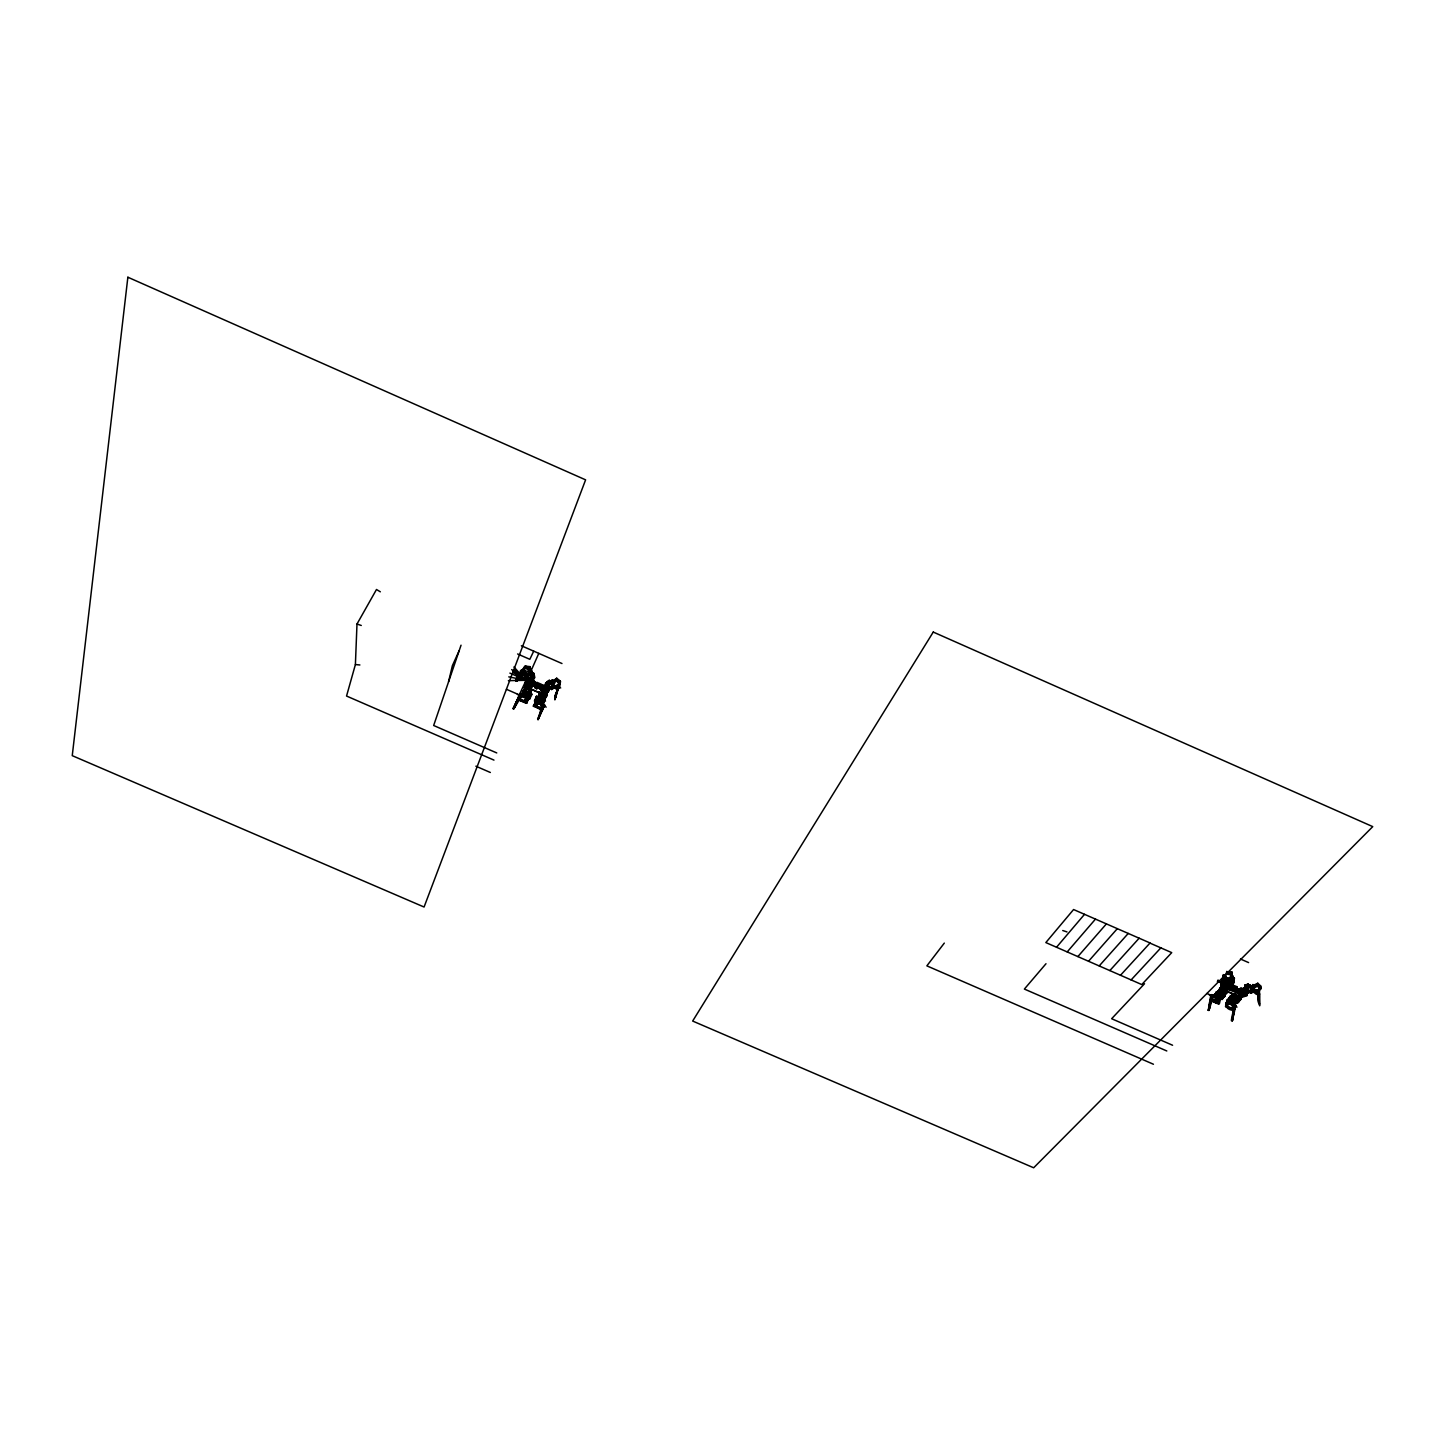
<?xml version="1.0" encoding="UTF-8"?>
<svg xmlns="http://www.w3.org/2000/svg" width="1445" height="1445" viewBox="0 0 1445 1445"><rect width="100%" height="100%" fill="white"/><g stroke="black" fill="none" stroke-linecap="round" stroke-linejoin="round"><path stroke-width="1.5" d="M552.839 681.588L554.121 681.914L551.159 684.207L553.254 680.125L552.893 681.173M555.169 697.881C567.47 658.125 548.125 723.024 557.571 690.258L550.527 684.081L552.279 680.252L552.207 683.431C558.98 694.702 560.389 684.081 558.547 686.05M1255.037 989.626C1259.733 991.812 1242.537 995.226 1253.574 989.464C1254.874 994.25 1247.938 991.252 1248.137 992.589L1246.836 994.124C1249.546 996.978 1239.738 996.797 1246.872 994.955M1248.733 991.938C1252.725 993.853 1256.753 987.549 1250.142 991.956M554.88 683.07L551.665 680.974L552.243 679.872M1246.331 987.17L1244.723 987.639L1249.491 985.418L1249.582 987.188C1263.237 992.011 1242.971 991.089 1254.025 990.168M1244.976 987.567L1251.244 987.188L1251.171 986.05L1249.708 984.677L1244.344 987.73L1246.421 987.802M1213.981 994.738L1219.002 996.183L1218.117 999.597L1218.496 996.653L1213.836 994.684L1212.337 996.436M1233.037 983.196L1233.38 981.589L1233.235 982.726M1233.307 981.155L1234.337 978.644C1233.271 985.923 1234.879 982.04 1231.754 978.735L1230.128 980.306L1231.61 980.649L1231.14 984.677L1232.495 984.894L1232.82 977.759L1232.693 978.987M546.336 682.925C542.182 683.937 553.254 683.557 556.361 679.186L556.704 678.193L560.479 681.39L559.865 684.352L555.476 687.423L555.133 686.104M547.276 682.672C544.729 683.955 548.016 682.6 545.65 683.214M546.427 682.564L546.156 684.135L546.174 682.979M525.836 676.441C525.384 679.656 527.046 674.345 526.721 677.56M525.438 674.526L525.691 677.253L525.42 674.201M525.546 677.723L526.251 676.459L526.702 677.886M527.172 677.94L526.757 675.628L526.287 676.802M531.76 671.347C530.55 672.828 531.435 669.324 529.285 674.797L528.256 669.107L529.267 667.464M521.32 672.955L523.812 669.703M522.747 671.618C524.282 664.104 512.812 681.733 516.84 681.227L521.302 673.641L529.99 674.67L531.941 671.365M522.837 670.913L523.162 670.697M525.799 677.163C527.244 681.606 524.95 669.739 526.161 677.271M526.973 677.759L526.739 677.001M527.533 677.055L527.768 678.409M531.652 671.51L531.579 670.57L531.074 672.467M532.88 677.813C533.657 678.157 534.018 679.891 534.451 677.019C529.9 669.505 537.414 680.143 533.133 678.283L530.261 671.835M1224.764 993.546L1224.71 994.557L1225.45 993.636M1229.695 988.651L1229.641 989.68L1229.984 988.362M1224.764 981.914L1222.741 983.9L1223.156 981.281L1224.854 981.534M1244.741 990.024L1243.188 988.705L1244.723 988.759M1243.513 989.048L1244.886 989.012M1244.615 989.121L1243.495 988.452L1244.488 990.024M493.973 760.106L346.547 696.038L355.398 664.556L356.987 624.041L376.495 589.488L380.342 591.818M1240.442 993.185L1240.514 992.173L1245.265 994.25L1242.339 994.756M1226.426 981.859L1225.306 980.234L1225.089 981.751L1225.505 978.175L1225.089 981.823L1225.342 977.344L1225.125 981.607L1225.306 980.216L1227.022 980.523M1225.92 980.956C1225.342 985.418 1226.516 976.386 1225.884 981.48M545.849 691.396L544.873 692.336L546.589 689.301C552.604 692.733 540.015 694.72 545.397 691.27C540.611 692.336 550.635 694.557 541.55 690.782M546.318 692.57L545.307 693.004M532.374 677.777C532.356 677.886 535.264 674.092 533.458 673.569M522.187 673.93L516.804 680.974L521.266 673.388L533.042 673.803L532.898 679.872L528.906 679.367L528.4 677.326L527.425 679.186L528.346 679.294L527.84 677.253L527.606 681.39M533.837 678.409L525.727 676.82M1259.606 1003.426C1255.795 1004.817 1260.889 980.234 1258.92 1003.155L1258.613 993.943L1253.068 988.795L1258.36 994.07L1258.812 1003.227C1255.019 960.582 1261.648 1036.986 1259.354 989.68M1233.56 1002.595L1232.531 1005.359L1232.982 1003.029C1240.153 1000.175 1234.138 999.597 1233.741 1003.047L1234.391 1002.469M1230.725 998.585L1230.472 997.664L1227.78 1003.769L1230.399 1001.132M1231.23 998.17C1227.798 997.176 1231.754 999.525 1229.225 997.917L1226.715 1001.584L1229.37 1002.053M1231.393 998.405L1229.243 997.574M1226.715 1001.584L1230.201 996.996L1229.261 998.603L1230.291 998.965L1227.365 1001.891L1226.245 1006.677L1227.022 1006.063C1230.797 995.135 1219.363 1008.809 1233.253 1010.398L1234.048 1009.784M1230.544 998.098L1229.623 997.556M1244.705 989.699L1241.111 988.127L1239.304 989.536L1240.93 989.355L1239.485 990.71L1239.81 995.388M1258.613 990.891L1259.028 991.27M1258.92 992.859C1260.618 988.362 1257.313 993.13 1256.807 990.566M1227.329 1002.974L1227.654 1001.945L1227.22 1003.137M1233.578 978.536L1233.326 980.162L1231.7 979.331L1231.917 977.669L1234.409 978.048L1230.472 977.416L1231.573 976.26L1231.284 978.662L1232.043 972.106L1226.679 972.214L1227.04 974.165L1230.743 974.707L1231.032 972.792L1230.327 978.554L1225.27 977.344L1225.468 975.881M1232.332 976.278L1231.772 980.306C1232.025 968.331 1238.419 986.122 1223.373 979.403L1223.319 974.616L1224.041 976.964M1233.271 982.419L1233.307 982.094M1233.091 982.654L1234.012 981.607M528.671 684.822C530.983 681.751 525.474 679.602 525.203 682.835L527.064 678.59M527.858 685.598L529.322 685.074L528.762 681.625M1226.082 979.692C1224.981 986.393 1225.288 973.37 1224.963 980.74M1223.879 989.193L1224.096 990.62L1225.866 986.881M1221.657 988.488L1222.885 977.488L1232.639 979.258L1232.459 980.758M1222.036 987.784L1223.608 977.651M1222.922 982.004L1223.644 981.426L1223.03 983.63M1225.486 978.247L1225.125 981.299L1226.426 981.733M1225.812 979.836L1226.046 977.452L1225.505 981.715L1225.848 978.915M1221.224 982.654C1222.307 984.659 1225.035 980.866 1222.958 980.92L1220.79 984.28L1222.307 982.726M1225.252 976.206C1225.342 976.513 1222.813 975.664 1224.89 975.285M1218.37 999.199C1219.526 997.718 1224.096 999.398 1224.385 995.063M1218.857 999.163L1219.436 998.387L1217.972 1003.137L1222.362 978.428M1219.761 999.561L1220.194 998.206L1218.948 1003.426L1210.097 999.38L1210.549 996.291M1219.959 999.109L1219.092 998.639M1217.376 993.221L1218.063 992.408M1213.836 994.684L1213.529 997.068L1217.232 991.956L1217.16 994.25L1217.882 991.36L1219.038 991.83M1219.255 995.099C1220.682 991.017 1224.493 991.107 1221.35 996.255M1218.081 993.383C1218.081 996.743 1220.79 989.753 1216.816 991.631L1214.27 997.375L1215.516 996.075M1221.097 995.497L1219.797 996.96L1219.797 995.334M1218.117 992.769C1213.475 992.769 1222.759 991.27 1216.564 993.726M1232.874 978.066L1233.073 976.296M530.297 671.654L528.707 672.684M530.64 671.762L538.786 653.375M1258.559 990.584C1254.982 991.722 1260.347 997.935 1258.758 989.139M1259.028 1003.86L1258.27 994.937C1250.666 993.383 1252.327 982.781 1253.664 985.833C1254.332 988.037 1251.623 982.004 1252.869 989.373L1254.188 988.741C1252.363 982.6 1256.337 988.145 1251.514 987.441L1251.46 986.303L1257.764 983.232L1260.492 985.761L1260.636 989.175L1256.211 991.306L1256.157 990.277L1259.588 989.247L1258.739 990.8M1260.293 987.441L1260.636 989.175M1225.089 979.728C1226.679 983.322 1225.541 980.631 1225.848 981.263M1250.413 990.024L1253.79 990.728L1253.592 989.446M1250.593 991.144C1254.495 995.515 1254.657 988.055 1250.81 990.493M1251.587 992.065L1251.189 990.764M1232.802 980.324L1233.073 976.531L1232.422 979.692M1227.13 979.836C1225.071 984.46 1239.81 981.661 1232.17 982.257M1232.188 977.344L1232.17 977.868M1234.409 978.048L1233.831 982.961M1223.554 978.12L1223.969 975.176M1226.064 988.85C1224.078 989.554 1231.501 990.746 1229.37 981.859L1228.178 984.334L1227.871 981.625L1227.744 982.528L1229.243 982.745L1228.918 985.526L1226.462 985.038M1229.767 985.219L1229.858 986.899L1228.702 984.749L1227.708 985.96L1228.485 981.715L1229.153 984.063M1228.846 985.996L1226.317 986.104L1228.485 985.815M1233 979.024L1233.055 976.802M1224.746 976.405L1223.445 975.899L1224.818 975.682M1228.485 981.715L1227.636 983.467M1230.761 983.196L1231.14 984.677M1231.844 979.746L1232.025 977.994M1232.495 984.894L1232.206 982.347M1223.789 976.964L1222.055 987.766L1221.404 987.061L1220.718 988.452L1221.639 988.272M1223.445 978.735L1224.475 979.313L1222.073 987.477M1225.089 978.626L1226.823 971.347M1225.649 980.649L1225.216 977.777M1226.841 981.769L1226.697 983.214L1232.603 984.099L1232.874 981.932M1253.574 985.761L1252.725 986.212L1253.61 985.273M1226.534 978.843L1226.01 977.922M1225.92 978.753L1226.082 977.669M1227.329 972.25L1226.516 973.262M1231.881 973.189L1227.04 974.165M1227.69 983.178L1227.564 984.244M1228.34 982.943L1228.069 985.273M1250.34 992.896L1250.268 991.974M1231.122 971.979L1230.363 978.536L1231.519 976.531M1231.447 977.597L1232.043 972.106M1232.332 976.477L1233 977.163M1232.838 980.125L1222.759 978.644L1221.169 987.712M1235.746 1002.559L1237.119 1002.36M1220.971 984.515L1220.935 983.828M1225.143 981.191C1225.757 980.469 1224.041 980.432 1226.498 981.137M521.103 672.629L522.331 670.01M522.584 669.992L522.873 671.528M523.831 670.191L522.765 672.069M1235.385 1005.557L1234.789 1008.899L1233.777 1008.863M1235.909 1005.359L1232.278 1020.874M1219.869 999.434L1218.93 999.127M1232.946 979.313L1233.091 978.139M1234.211 1004.943L1233.633 1004.239M1234.193 1008.628L1235.186 1005.594L1233.344 1009.983L1233.795 1006.731L1235.71 1004.907L1234.518 1008.917M1233.253 1010.398L1232.332 1020.856L1233.849 1006.388M1232.748 1006.587L1234.716 1006.533L1234.608 1008.682M1234.951 1005.576L1234.861 1004.528M1217.449 991.703L1215.299 994.449L1217.033 992.3M1230.815 998.116L1229.569 998.405M552.261 687.585L554.23 686.285L552.911 687.134L551.882 685.941M1224.601 994.937C1222.145 1001.782 1228.557 989.717 1222.596 998.061L1221.386 997.556L1222.145 993.022L1223.265 995.605L1221.386 997.556M546.445 683.575L545.668 684.46M545.74 684.515L546.336 686.14L549.371 682.347L550.274 683.684M559.016 686.339L557.571 690.258L559.594 685.923L558.402 686.7M1224.999 980.595L1224.854 981.661M1212.463 996.942L1213.493 995.135L1212.463 997.718M1214.649 996.093L1218.009 992.173M1218.388 994.449L1216.762 992.914M1208.237 1010.344L1210.097 999.38M1211.127 996.508L1210.765 998.874L1211.921 995.316M1219.237 1003.173L1211.271 999.795L1208.851 1010.561L1209.899 1000.428L1211.362 999.38L1211.777 995.605L1212.915 996.111L1211.199 996.508L1212.174 996.743M1211.018 995.424C1212.879 993.058 1209.772 1000.012 1211.849 994.792M1219.327 1002.758L1211.018 999.163L1211.867 996.002M1212.481 996.093L1212.427 994.756L1211.054 998.947M1231.989 984.009L1232.188 982.492M1234.716 1005.828L1233.831 1008.773L1234.807 1009.278M1234.156 1008.953L1234.662 1005.756M1222.903 977.561L1223.445 976.116L1225.161 976.82M1225.848 978.644L1226.046 977.434M1231.483 976.964L1230.526 976.838M1245.807 992.769L1246.909 993.654L1249.546 990.927L1245.987 991.433L1243.567 995.912L1238.275 993.853L1240.713 990.439L1238.6 989.825L1241.111 988.127M1250.846 991.234L1250.485 992.3L1251.171 986.899M1236.324 1002.812L1238.509 1000.861L1237.661 1001.656M1243.73 994.196L1242.285 996.58L1244 996.653L1246.132 993.618L1240.37 991.089L1246.782 994.882M1246.547 990.475L1247.252 990.24M1250.485 991.812L1247.071 992.607L1244.615 989.355L1245.969 987.639M1242.537 989.211L1243.766 988.254L1244.904 990.692L1248.227 989.608C1247.071 989.03 1238.365 989.843 1244.651 988.254L1243.82 989.482M1245.427 990.096L1247.83 989.319L1248.299 983.973L1244.976 985.075L1244.506 989.843L1243.206 989.066M1248.48 992.589L1248.281 991.703M1248.227 989.608L1248.299 983.973M1249.546 987.441L1247.992 988.163L1249.546 987.441L1248.245 986.303M1249.004 990.439L1248.877 991.342C1245.518 996.942 1239.503 995.334 1244.235 995.912M1250.666 991.36L1250.539 992.426L1249.546 990.927L1245.987 991.433M1247.956 984.731L1246.764 985.345L1247.776 984.569L1250.232 985.923L1249.184 986.267M1223.174 977.597L1223.554 975.086M1223.933 975.339L1223.608 977.47M1241.074 997.357L1241.761 996.291M1237.787 1000.951C1241.454 1000.59 1234.698 999.055 1240.225 999.579L1241.688 992.733M1241.147 998.495L1239.033 1001.457L1241.147 998.495L1235.403 995.966L1235.782 997.014L1233.326 998.712L1235.746 995.316M1242.122 997.267L1239.196 998.766L1242.122 997.267L1241.255 995.731M1243.224 988.814L1246.818 987.134M1243.079 995.388L1245.734 993.239L1246.836 994.124M1244.326 995.731L1243.495 996.382L1243.567 994.882M1244.019 996.598L1244.163 995.551L1229.37 989.951L1231.357 987.766M1244.904 990.692L1245.12 989.102M1245.608 985.653L1245.012 987.874M1245.825 990.204L1245.211 994.72L1243.675 994.666L1243.097 996.4M1245.879 994.052L1246.042 992.986M1246.909 993.654L1247.179 991.703L1249.546 990.927M1210.729 999.651L1211.127 997.104M1232.296 986.754L1231.628 983.991M1236.992 1002.162L1234.229 1003.805L1234.807 1000.608L1233.217 1002.812L1236.234 1003.282L1233.217 1002.812L1235.222 1000.229L1230.887 998.784M1240.37 997.646L1241.273 995.19L1237.408 992.715L1238.473 989.157L1231.646 986.176M1236.956 998.423L1236.27 1003.264C1240.027 1003.643 1239.557 998.224 1236.938 1000.211M1238.473 989.157L1238.275 990.547L1234.174 988.904L1233.073 990.006M1239.16 989.662L1239.557 990.818M1233.831 998.928C1238.528 1003.914 1238.184 997.429 1238.799 1000.97L1237.661 1000.374L1240.569 998.856L1235.656 996.472L1233.326 998.712M1239.611 990.258L1239.991 988.452M1238.383 1001.692L1238.112 999.452M1238.672 999.651L1239.9 998.838M1239.069 997.357L1236.252 995.352L1239.232 997.195L1238.907 998.459L1241.67 996.291M1239.033 1001.457L1239.178 1000.41M1240.478 992.408L1240.876 989.337M1240.749 992.137L1238.78 994.07M1242.285 996.183L1240.316 998.098L1241.002 997.032M1241.436 994.503L1240.713 996.002M525.312 691.613L523.469 690.493L526.197 690.764L524.192 689.735L522.566 693.6L525.131 687.314L531.164 690.204M1227.094 999.597L1229.876 1000.717L1231.953 998.874C1237.588 987.585 1223.716 1002.685 1232.567 994.72M1230.219 996.472L1233.271 994.593L1232.549 999.615L1230.472 1001.475L1229.298 1000.915L1231.953 998.874M1234.174 988.904L1233.813 990.367L1241.165 993.438M1234.102 1002.288L1234.464 999.886L1232.44 1002.451L1233.759 1002.198C1235.258 1006.75 1242.935 996.761 1234.138 998.423L1235.222 998.116M1234.373 996.671L1233.651 994.702L1235.023 993.347M1235.909 994.214L1234.644 995.695L1233.578 995.172L1234.409 993.961M1233.849 998.423L1232.477 998.296L1234.283 997.231L1232.748 996.436L1234.283 997.231M1234.536 995.587L1234.102 998.658L1235.186 998.351M1234.464 1003.011L1234.59 1001.367M1236.342 1002.685L1234.03 1001.566M1236.83 986.664L1236.595 987.856L1236.83 986.664L1232.061 984.695L1232.459 985.671M1234.536 1002.342L1234.807 1000.608M1235.511 997.285L1235.963 994.25M1236.866 989.933L1236.938 988.976M1237.119 988.579L1231.447 985.219L1231.05 988.272M1231.357 986.339L1237.408 988.904L1237.209 990.295M525.872 689.68L522.909 694.593M1222 994.106L1222.398 992.57L1220.014 992.263L1224.746 994.323M1222.398 992.155L1222.109 993.492L1219.941 992.715L1220.628 988.199L1223.193 985.634M1230.508 987.603L1229.84 988.506M1239.756 991.884L1231.736 987.314M1233.127 977.795L1232.115 977.199M1229.876 1000.717L1230.797 996.327M1232.079 986.574L1229.876 990.168M1230.472 1001.475L1230.688 999.886M1230.959 998.025L1231.266 995.533M1231.266 997.772L1232.91 995.298L1232.314 999.434L1230.815 1000.771M1220.79 984.208L1221.151 983.774M1225.595 982.997L1224.15 988.94M1227.329 987.676L1226.245 986.429L1227.04 980.378C1225.45 980.414 1224.656 993.239 1222.578 989.915L1225.595 990.457M1221.603 991.053L1219.165 992.769L1221.26 989.789L1227.004 992.318L1224.945 995.045L1227.365 991.649M1225.685 984.677L1231.05 988.037L1229.966 987.712M1236.432 990.277L1226.173 984.894L1224.059 987.874L1226.588 985.689L1239.792 991.613M1224.945 995.045L1223.247 993.456M1219.219 992.661L1218.298 992.263L1221.097 990.836L1226.119 992.932L1225.017 993.492L1226.335 992.083M1228.395 986.411L1228.954 985.4M1216.618 993.185L1217.738 995.135L1219.941 994.142L1218.478 996.4L1220.465 994.359L1220.122 996.761L1218.695 996.165L1219.797 988.886L1221.133 988.344M1220.248 987.766L1219.092 995.749L1220.664 993.293M1222.073 996.093L1219.02 996.635L1219.201 995.172L1221.368 996.111M1219.67 992.986L1224.475 994.593M1220.014 990.277L1221.964 986.538L1220.628 988.579L1221.585 988.832M1222.831 983.052C1226.895 979.042 1219.833 987.676 1221.169 983.937M1220.447 989.428L1221.874 987.603C1217.954 986.61 1223.915 990.385 1220.176 988.488L1220.393 989.41L1226.787 982.69L1223.337 984.677L1223.048 986.556M1221.097 990.836L1221.422 988.687M1221.657 986.556L1222.055 987.712M1221.892 984.749L1223.951 986.538L1221.314 985.382L1222.036 983.72L1225.613 985.147M1220.646 995.316L1221.639 994.304L1219.237 995.406M1222 986.827L1222.018 992.372L1221.404 990.873M1220.971 996.635C1224.385 996.255 1220.917 990.457 1222.199 993.383M1221.856 991.017L1222.614 987.007M1223.319 983.81L1224.945 982.185M1223.301 983.341L1225.523 983.684M1222.235 993.853L1221.711 996.851L1223.066 995.442L1225.306 995.84L1222.596 998.061M1222.434 987.188L1223.644 984.298M1223.59 985.743L1225.703 982.708L1226.715 983.16L1222.885 987.423L1222.235 991.18L1224.222 988.669M1223.951 986.538L1224.457 983.557L1226.516 984.226L1225.125 985.598M1224.059 987.874L1224.33 985.237M1224.059 988.832L1225.143 982.853L1226.66 983.124M1218.153 991.649L1220.321 989.102M1220.646 990.782L1219.255 990.06L1220.862 987.152M1219.056 993.763L1219.67 989.662L1219.905 990.764M1221.802 988.055L1221.332 986.7L1219.905 988.633L1221.332 989.229M527.136 676.441L527.19 675.411L526.973 676.531M533.313 677.868L534.253 677.615L533.313 677.488M1227.925 973.533L1230.869 973.858M1232.513 980.414L1233.091 977.47M1225.161 978.409L1225.306 975.863M522.819 694.178L520.037 699.163L520.724 700.157M529.394 692.625L525.312 690.728L526.143 689.554M525.276 688.416C529.52 691.017 521.121 692.01 522.927 692.823M527.949 684.478C529.647 684.478 527.588 684.099 528.96 684.496M529.051 683.539L527.913 683.937L528.527 684.804M528.4 683.738L527.479 682.69C524.12 687.874 534.271 685.815 528.364 683.467M532.699 677.651L532.32 679.8L534.072 676.061M1221.332 986.7L1221.711 987.784M1218.623 998.188C1219.598 1001.168 1222.759 1007.996 1210.657 1000.03L1211.849 994.575M1219.309 991.722L1221.35 993.564M1222.759 978.644L1223.102 976.73L1226.227 976.838M1253.592 987.603C1251.876 988.579 1253.664 985.02 1252.959 984.497C1251.027 986.357 1252.327 987.477 1252.887 984.858M529.665 674.4L531.399 671.148L529.773 675.176L520.615 674.255L516.19 681.155M541.189 700.626L539.996 701.746L541.947 697.447L543.735 698.098L543.031 699.633M1233.578 1010.145C1227.184 1035.595 1237.209 1006.876 1233.217 1010.633M1245.229 987.423L1246.168 986.393M542.561 697.754L542.778 696.869M541.586 702.125C541.387 690.638 547.077 703.715 539.346 701.078L541.351 698.82L539.996 701.746C540.34 697.267 545.307 698.007 539.238 696.544M545.072 691.017L545.361 692.498L545.361 690.728M545.542 692.372L540.719 689.662M1237.624 999.777L1238.022 1000.626M1233.434 997.899L1237.697 999.597M520.579 695.099C520.146 693.835 519.893 697.718 519.405 695.984M1230.472 977.416L1231.429 977.272M520.29 695.641C518.827 699.236 521.681 692.155 519.911 696.725M523.704 689.969L520.922 696.996M1225.739 1006.316L1226.462 1002.595M519.351 695.912L520.579 696.562L521.139 695.262L520.543 696.616L519.369 695.984L519.965 693.961L513.192 708.718L517.653 698.946L526.775 702.938M1211 1000.066L1208.977 1010.308L1210.856 1000.193L1209.05 1010.254L1211.903 1000.699M1219.562 997.809L1219.815 996.526M1220.086 997.447L1220.591 996.382L1222.651 997.628M1223.789 996.346L1222.398 999.308L1222.091 997.032M1221.35 999.344L1224.24 995.533M1223.481 995.966L1222.018 999.633M1235.15 1002.252L1234.337 1005.485M1213.096 1000.048L1213.276 999.145L1215.859 1000.103L1212.427 999.759M1215.353 993.618L1217.304 991.938L1215.227 995.497L1221.729 999.019M1216.112 998.82L1215.66 1001.132L1218.189 999.254M1217.322 997.791L1217.394 996.797M1233.506 1003.282L1233.055 1005.594L1234.482 1002.523L1233.217 1002.812M1234.211 1003.607L1233.904 1005.991L1231.266 1008.032M524.914 691.143L524.481 692.101M1210.531 1000.681L1219.11 1003.86M1211.217 999.001L1211.47 996.851M1217.611 992.426L1214.721 995.045L1217.611 993.546M1223.734 978.987L1222.091 987.368L1223.427 978.951L1234.084 980.27M1230.165 1002.415L1235.222 1003.661L1227.762 1001.584L1230.508 997.899M1228.557 1003.679L1225.613 1004.997L1227.202 1003.625L1226.751 1005.937L1229.388 1003.896L1229.84 1001.566M1230.399 1003.48L1230.761 1002.595L1230.652 1003.607M1223.102 978.193L1232.585 979.602M1208.381 1010.272L1210.603 999.777M527.913 697.881L525.836 702.649L528.039 697.646M1240.081 994.413L1240.153 992.986M523.235 692.859L527.226 684.027L527.66 685.472M524.39 690.836L529.52 692.299M531.092 692.083L530.062 691.974L531.399 690.493M555.675 697.501C552.315 698.134 561.69 682.726 557.21 689.319L550.635 683.774C554.121 676.007 551.665 683.666 548.486 682.058C549.046 678.337 552.116 683.666 552.785 680.523M559.341 685.093C557.788 684.442 557.878 685.743 558.962 686.104M558.456 688.362L558.926 686.303M557.788 685.996L558.149 687.567L559.522 684.84M1217.9 992.679L1215.751 992.155M556.921 685.526L556.722 686.483L558.149 685.58M559.432 685.833C555.223 686.556 560.046 686.592 558.294 685.165M558.745 685.725L558.059 686.465M1218.948 1003.426L1219.688 999.994M524.806 671.166L523.812 671.744M552.586 686.79L551.918 689.283L554.754 687.079M547.98 689.608L548.847 690.493L549.732 688.38L548.107 692.191L549.534 688.795L551.394 687.838L552.297 688.795L554.32 687.152L551.791 689.139L555.187 685.978M1228.051 1002.144L1227.202 1002.956L1227.473 1001.782M1225.812 988.29L1226.39 985.526L1227.943 985.851M529.918 671.853L528.906 673.496L530.658 671.961M550.924 688.434L552.496 687.784L551.809 686.231M551.882 689.247L554.699 685.743M557.625 687.134L558.655 685.544M448.564 681.787L452.375 665.675L459.221 650.557M524.752 695.099L525.745 692.588L524.752 695.099L526.106 695.677L526.287 690.096M542.977 698.567L542.652 697.357M1211.777 995.063L1211.036 998.477M524.824 690.999L524.011 693.853L526.088 695.334L522.367 693.654M1216.979 993.474L1215.082 994.377L1217.087 993.094M1217.105 992.408L1215.245 995.28M1236.884 1000.915L1237.931 1000.121M526.088 680.414L513.95 666.976M1215.462 994.413L1217.792 991.469M1220.303 998.82L1219.363 999.38M1208.544 1009.947L1208.219 1010.163M1221.766 985.815L1219.995 988.091L1220.537 989.771M526.63 676.91L526.143 674.038L526.504 675.592L528.31 675.736M524.409 692.318L523.108 691.992L523.686 690.042M523.812 692.173L523.704 692.408M524.192 691.451L523.74 690.565L523.776 691.613M1226.498 1002.433L1226.913 1003.643L1227.311 1001.999M1225.595 1006.442L1226.624 1002.938L1225.559 1006.677M1249.365 992.011L1250.539 992.462L1248.462 992.3M527.533 698.892L527.804 698.17M530.026 693.6L529.014 695.966L531.525 690.15M527.028 695.641L526.504 699.29L527.299 697.176L529.683 698.965L531.796 693.654L529.99 696.4M530.712 694.666L531.11 693.365L528.996 698.676M542.868 704.058L544.855 699.795C539.996 696.002 549.263 705.25 539.996 699.651M550.527 684.081L552.369 680.035M551.141 683.63L551.882 681.137L550.762 683.702L557.734 689.175L554.952 697.212L557.734 689.175M1225.234 995.749L1224.385 995.298L1224.583 996.544M513.156 708.772L517.653 698.946M519.369 696.057L518.321 698.26L519.839 694.882M520.778 694.575L526.468 696.815M519.821 696.797C522.657 698.91 516.317 692.57 521.212 696.273M521.157 695.171C520.399 691.83 516.551 701.096 519.17 695.858M522.62 694.684L523.253 692.769M522.982 693.69L523.614 691.974M525.077 673.966L524.932 673.027L525.799 677.777M559.36 682.311L560.046 681.01L556.361 679.186M522.331 693.474L522.837 691.92M552.225 688.832L551.484 689.662L555.006 686.989M559.287 681.57L556.614 679.313L556.018 681.083L558.962 682.564M559.143 683.738L560.046 681.01M559.865 684.352L559.775 681.823M523.758 670.624C521.808 670.462 523.289 670.805 523.126 672.214C517.942 679.493 537.233 669.848 529.773 675.176M528.473 698.368L526.793 702.089L518.592 698.603L518.123 699.832L526.323 703.318L528.689 697.917M556.831 685.074L556.361 686.953L552.514 683.72L553.218 681.697M556.289 680.288L558.384 682.203M522.53 670.48L523.939 670.263M523.433 669.27L521.555 673.876M553.146 683.918L553.85 683.34M553.363 684.117L553.616 683.16M546.12 683.232L549.534 680.125L546.933 681.968M1226.299 1002.505L1226.859 1001.493M461.045 645.192L433.663 725.498L496.755 752.935M523.18 691.848L523.668 690.692M524.228 691.252L526.287 686.158M1257.638 990.746L1259.191 990.439L1258.107 990.132M1249.311 992.191L1253.429 990.385M1247.017 988.561L1251.117 992.137M529.683 694.413L531.597 695.208M530.965 693.763L530.459 694.846M518.466 699.651L513.354 708.249M529.683 698.965L530.676 696.689L522.566 693.04L523.542 690.457L521.157 696.4L526.829 698.459M522.675 694.937L521.916 696.725L523.271 693.546M521.284 700.391L524.824 701.204L525.799 699.073M522.693 696.345C523.271 693.257 524.264 696.472 521.374 695.786M531.146 695.153L530.694 694.268M1210.621 995.93L1211.054 994.955M524.987 697.14L525.276 696.49M524.824 701.204L526.07 697.971M525.89 682.528L526.251 681.715M525.258 700.247L521.97 700.68L525.059 700.861L525.854 698.549M525.041 700.879L527.082 697.917M522.006 694.214L527.732 697.357L528.96 693.925M526.323 703.318L526.793 702.089M526.504 702.812L528.292 698.946L524.625 697.465M1252.833 985.725L1253.212 985.562M1227.78 1003.769L1228.34 1002.378L1225.613 1004.997M524.21 693.907L525.239 691.324M531.019 689.464L528.021 696.418L529.267 696.942L530.333 694.124L526.287 692.823L525.294 695.334L526.468 692.336L526.486 694.882M519.17 699.976L513.896 708.791L520.326 695.442M526.468 692.336L525.294 695.334L526.287 692.823M529.863 691.433C529.791 693.925 526.721 690.638 530.152 692.336L529.285 692.841L530.441 690.042L524.95 688.145L527.244 684.569M527.913 695.171L528.256 694.341M522.422 693.329L523.343 690.873M529.267 696.942L529.773 693.889L531.868 694.63M550.87 688.542L551.936 688.452M527.497 680.866L527.84 679.258M525.276 694.991L525.854 693.925M528.111 699.199L527.136 699.813L527.497 698.91M525.402 682.582L527.299 679.024M533.368 678.391L534.289 676.748M540.845 687.007L535.571 684.081M527.208 676.693L528.166 675.538M526.468 681.065L526.883 679.945M526.395 685.4L523.849 691.414M531.724 690.168L531.272 691.162L524.282 688.109L525.691 684.713L526.973 684.569L526.486 681.155M527.01 688.145L527.931 687.676M530.459 681.191L529.267 682.347L530.459 681.191L531.489 683.322L531.561 681.679M528.093 688.145L529.52 687.964L526.179 687.296M531.778 684.894L532.609 684.442M532.555 686.231L531.688 686.736L534.993 681.932L529.376 678.644M533.602 682.51L534.271 680.794M529.809 693.076L531.11 689.915L530.243 690.421M532.212 686.971L533.512 683.792L527.118 681.01M531.272 691.162L531.941 689.464M534.993 681.932L533.386 685.761L534.813 682.347L533.765 681.895L531.688 685.093M535.065 685.074L535.878 683.377L541.423 686.122M535.011 685.363L536.221 683.106L541.532 685.418L540.466 687.838L541.532 685.418M523.235 691.667L525.258 691.577M523.993 691.721L522.602 692.498M524.174 691.162L522.078 690.818M535.174 688.561L536.366 685.58L533.042 684.117M536.655 688.904L537.739 686.176L546.336 689.409M536.908 688.795L538.082 685.797L536.998 688.001M541.225 685.544L541.731 684.442L536.854 682.311L536.348 683.413M539.635 692.39L538.967 694.521L545.939 697.574L546.589 696.165L545.524 695.695M548.287 687.043L544.097 685.074L542.724 685.309L540.936 689.229L537.197 687.332M541.116 689.139L542.724 685.309M539.852 691.956C536.619 695.605 542.038 701.71 539.798 693.726L546.391 696.58L547.276 694.467M543.519 686.158L540.918 690.764L542.236 687.603L547.89 690.764M542.074 688.434L542.832 686.736L534.397 683.052M539.021 697.086L540.069 694.467L545.433 696.851M540.647 693.094L543.374 696.02M541.441 690.999L543.067 687.152L542.074 686.718M540.213 695.731L539.942 694.81M541.586 690.656L542.381 688.705M544.458 692.336L541.821 690.15M544.313 689.717L543.139 690.855L544.187 690.042M544.115 688.434L546.264 688.109L546.192 689.735M545.162 687.621L546.264 688.109M545.126 692.444L542.905 696.057L544.548 692.137M543.302 696.219L544.079 693.13M543.88 695.497L543.808 694.214M544.946 697.122L546.065 694.449M528.093 699.669L526.721 703.101L518.231 699.488L513.932 708.772M541.893 692.968L545.614 695.442M545.325 696.129L547.131 691.83M547.384 691.035L549.353 689.301M542.688 696.923C545.885 696.779 543.428 701.222 545.74 696.58M545.614 693.094L546.806 693.6L548.215 690.222L542.056 687.025M545.939 697.574L548.486 688.326L549.534 688.795C549.317 686.176 547.529 690.475 548.901 688.254M1222.38 997.122L1222.94 995.749M518.448 697.899L519.893 695.749M559.648 685.978L558.456 688.813M524.878 692.155L524.679 692.914M559.052 685.923L558.041 688.308M1225.053 995.948L1224.005 995.388L1222.127 997.393M522.169 693.907L523.216 695.171M527.569 681.281L528.039 679.547M525.89 680.812L526.323 679.8L519.243 694.882L506.418 689.283M542.796 692.986L542.399 693.925L526.016 686.863M559.667 685.111L558.655 684.262M528.129 685.923L527.299 687.838L528.129 685.634M529.574 696.201L530.152 694.521M550.979 688.235L551.827 687.224L552.911 688.308M534.198 678.5L533.133 678.283M524.752 673.153L523.343 668.529L525.149 666.073L529.972 666.633L531.561 671.347M526.052 682.112L526.359 681.173M522.458 693.239L521.013 696.345M543.988 701.692L543.663 700.066L543.139 701.222M546.047 694.359L544.024 699.29M542.886 708.483L544.639 705.323L542.616 709.712L533.928 705.593L541.64 710.145L542.2 708.971L534.108 705.214M544.801 704.997C541.839 707.905 543.988 704.275 544.584 705.431M543.031 707.147L543.754 704.925L542.778 707.038M543.067 706.424L543.483 705.521L542.886 706.804M543.176 706.19L543.735 704.979M542.886 706.822L544.187 701.259M543.013 692.715L542.236 694.395M542.995 702.089L544.006 700.012M544.295 700.355C546.12 697.104 541.207 705.846 544.386 700.843M542.164 705.919L542.543 705.088M543.248 701.602L542.381 703.119L545.072 699.326L544.512 700.554M520.092 695.262L518.592 697.574M544.006 700.988L542.724 700.662L543.356 699.29M542.796 708.7L538.064 719.628L542.561 709.874L533.331 706.171M543.88 699.597L543.248 700.969L543.645 700.102M542.634 705.901L543.139 704.835M533.548 706.406C538.732 695.262 533.079 706.587 536.24 702.396M534.758 705.521L536.691 701.349L535.481 702.252L546.228 707.093M541.46 703.679L542.11 702.288C544.566 704.058 541.947 705.756 540.863 704.997M543.519 706.117L542.543 708.194M525.872 701.222L525.601 699.669M530.586 694.503L529.845 698.531L529.972 696.418M536.799 697.827L536.799 696.057M535.192 701.295L536.673 696.327L534.505 700.988L537.45 701.547M537.143 702.216L537.323 703.968L537.251 700.861M541.008 700.988L542.579 699.958C542.11 702.812 537.323 699.091 541.676 698.278M547.673 689.68L550.22 686.863L548.486 687.928L548.125 691.396L546.336 689.861L549.588 686.321L546.625 690.096M549.714 682.13L548.287 685.237L545.795 686.754C542.977 683.937 551.791 684.009 545 685.526M545.289 691.378L547.456 690.529L546.282 693.365L546.806 692.607M547.42 689.428L550.22 686.863L549.064 688.145M544.187 700.554L542.778 700.518L545.524 701.114M547.583 691.487L549.732 688.127M546.806 693.6L547.24 692.643M544.35 699.669L544.783 698.73M545.939 696.58L546.951 695.226M542.814 704.167L543.844 701.963M547.366 694.178L545.849 694.702M548.558 689.518L550.671 687.224L548.919 688.29M539.852 708.52L542.001 706.226M534.704 700.572L543.266 703.534L541.008 708.357M544.241 705.539L543.663 706.804L542.886 705.359M543.374 706.442L538.281 719.177M518.285 699.452L519.803 696.111M520.037 699.163L521.013 697.032M522.711 694.431L523.361 692.986M538.497 696.851L540.701 696.942L538.84 697.357M537.992 697.411L536.185 699.886L539.762 698.91L538.064 699.037M540.177 694.286L537.395 700.464M538.082 699.561L538.461 698.748M537.323 703.968L538.552 701.331M540.556 697.231L541.098 696.075L539.78 695.352M545.795 686.754L546.463 685.327M539.202 701.367L540.556 698.441M538.786 703.137L539.093 702.487M540.358 699.813L539.563 700.626M542.905 696.057L544.53 692.643M542.272 700.59L543.681 701.692M536.673 703.245L536.294 706.171L539.31 708.267L539.798 707.201M541.676 704.672L543.194 701.674M543.284 703.137L543.735 702.18M537.594 718.96L541.875 709.676M534.505 700.988L535.535 698.748L543.645 702.378M535.372 700.879L536.221 699.073M538.714 695.135L539.617 693.112L538.353 695.894M536.908 699.741L539.726 693.672M537.757 699.759L537.215 700.933M537.54 703.48L535.643 705.431L537.016 704.618M541.134 704.419L541.586 703.444M543.103 701.873L544.079 699.85M536.745 703.065L544.133 705.792M530.911 692.697L530.134 691.902L529.466 693.311M535.625 687.405L536.366 685.58M541.279 686.574L535.391 684.496M536.185 699.886L537.45 697.158M535.445 702.324L535.661 701.855M539.563 693.997L538.786 694.973L539.671 693.925M539.31 708.267L539.762 707.309M542.056 703.823L542.417 703.354M525.908 694.702L526.359 693.726M526.106 695.677L527.28 692.679M532.952 673.081L530.821 677.615L531.543 680.523L532.808 680.667L532.266 677.362M530.423 690.024L529.285 691.216M531.688 686.736L532.157 685.653M528.021 696.418L528.816 694.648M533.801 684.298L534.361 682.51M528.888 696.309L530.64 692.588M533.512 705.792L541.803 709.838M535.192 702.884L536.023 702.776M535.643 705.431L538.01 700.373M537.757 703.029L538.262 701.927L543.898 704.618M525.691 684.713L524.698 688.254M526.576 681.95L528.491 682.184L529.231 677.416L529.051 681.805M524.282 688.109L524.95 686.718M526.124 684.569L526.576 683.611M530.279 675.592L532.266 674.508L530.369 676.007L531.579 676.585L530.369 676.007M527.895 681.552L528.906 679.367M524.842 688.452L525.998 689.861M526.648 684.785L531.923 686.176M528.491 681.155L528.4 677.326L528.093 681.119M530.785 678.301L531.67 680.143M523.812 694.359C527.606 688.254 523.668 691.396 525.619 690.277M531.814 677.723L533.548 674.02L534.361 676.097M533.747 673.587L530.983 672.16M525.799 690.656L526.594 689.789M532.103 678.68L531.615 679.71L531.11 677.615L532.844 673.912L533.566 675.23M531.543 680.523L532.212 679.096L530.875 678.446M534.18 676.477L532.988 680.27M534.451 676.513L533.928 673.189M540.376 700.933L541.134 699.29L536.113 696.472L537.016 697.339M540.538 701.981L541.694 699.543M538.642 707.96L536.727 705.214M528.653 673.424L526.901 677.145L527.425 679.186M527.913 675.79L526.847 675.917M526.124 680.902L526.522 679.8M519.026 696.273L517.816 698.82L526.612 702.469M525.745 682.726L525.817 681.498M527.732 679.186C528.346 676.802 528.707 682.744 528.021 678.12L528.852 678.229M533.711 651.153L529.827 659.317L517.599 653.971M524.192 693.456L526.522 694.304L526.63 691.613M540.809 709.441L538.046 719.7M542.561 709.874L541.532 710.38M541.839 706.605L543.41 707.346M543.573 705.323L542.977 708.285M526.197 677.506L525.42 678.247L524.878 674.201M552.821 681.606L553.832 682.455L557.029 679.728L559.901 683.178M1235.005 1006.497L1235.258 1005.286M522.62 671.257L523.397 672.16M523.307 670.661L522.945 670.046M523.144 672.124L523.289 670.968M524.029 671.546L522.44 671.365M516.046 680.595L521.175 672.864L529.592 673.858M522.53 670.191L521.374 672.539L529.773 673.569M533.44 705.955L535.12 702.667M1243.748 994.72L1243.26 996.219M1228.882 985.869L1227.527 988.958M1212.174 996.201L1211.109 998.26M1218.261 993.6L1218.388 992.661M1259.028 991.306L1256.211 990.529M1260.293 987.061L1260.492 985.761L1259.679 988.29L1260.166 987.098M1257.583 991.613L1259.534 993.365M550.039 688.452L551.773 687.368M559.396 685.725L558.709 686.953M1253.935 986.122L1253.05 985.183M1254.603 990.096L1253.881 989.5M520.615 694.828L521.5 695.28M1222 983.413L1222 982.239L1223.066 982.6M532.175 675.23C536.348 673.406 528.888 675.79 531.453 673.623M1233.578 1006.117L1234.048 1005.16L1235.782 1005.955M525.854 667.066L525.709 666.127L524.824 668.71L528.256 669.107M530.062 672.81L529.502 673.713L528.888 671.654L529.972 671.365M525.546 674.291L525.799 677.308M529.827 672.395L529.972 666.633M523.343 668.529L525.709 666.127M525.276 667.969L528.707 668.385M525.926 668.15L524.12 667.698L524.264 668.638M523.993 672.918L525.167 671.293L525.312 672.25M521.067 673.533L521.067 673.027M527.949 683.828L526.793 684.442L531.778 686.519M534.126 678.608L534.307 677.326M1231.339 995.858L1232.007 994.864L1235.403 996.49M1246.204 987.892L1247.378 988.904M544.783 692.047L546.409 693.022M542.327 698.134L543.446 698.098M551.502 687.405L552.64 688.362M1215.245 993.763L1214.486 994.268M1216.979 992.173L1215.534 993.781M1219.165 998.224L1217.792 998.351M1238.022 999.543L1240.37 998.531M1243.73 995.208L1239.178 992.986M557.951 686.104L559.341 686.249M552.189 688.163L551.195 688.705M1236.216 997.483L1235.258 998.694L1234.211 997.845M1237.913 995.84L1237.209 996.761M1242.881 990.945L1244.326 992.823L1242.881 990.945L1242.176 991.884M1221.133 992.516L1221.838 991.595M944.307 943.097L926.859 965.856L1153.435 1064.243M522.729 671.564L521.916 673.099M1235.457 1002.487L1227.509 999.272L1227.762 1001.584M530.767 671.293L531.525 672.142M1234.789 1006.75L1235.168 1005.612L1234.265 1008.411M546.138 683.467L545.307 684.045M1215.66 994.07L1217.449 991.884M1253.285 990.584L1250.485 992.3M1258.83 993.167L1257.927 993.094M552.369 688.687L546.969 683.702M1056.53 947.234L1084.527 914.324M1045.999 963.725L1024.379 989.066L1166.801 1050.967M527.786 684.424L528.093 685.508M1067.223 951.894L1095.473 919.11M1243.206 995.226L1239.449 993.401M1239.268 996.147L1221.639 989.157L1220.23 990.493M1077.898 956.554L1106.4 923.879M1088.573 961.214L1117.328 928.665M1099.248 965.874L1128.238 933.434M1109.904 970.516L1139.148 938.202M1120.471 975.285L1150.057 942.971L1073.581 909.537L1045.837 942.573L1141.767 984.569L1171.732 952.634L1149.949 943.097M1131.11 979.927L1160.841 947.866M1245.608 987.387L1245.662 988.326L1246.005 987.332M1253.285 986.754L1257.836 984.388L1257.764 983.232M1144.548 983.72L1111.639 1018.725L1172.581 1045.241M1234.897 1003.065L1237.335 1002.18M1218.352 991.035L1220.555 990.024M1220.682 989.247L1218.478 990.258M1218.695 996.165L1220.844 993.979M1223.5 994.034L1221.35 992.462M1221.44 983.16L1223.229 981.534M1221.657 983.25L1223.861 981.318M1220.899 984.876L1222.614 983.142M1224.33 984.081L1225.324 984.768M1219.417 988.976L1221.82 987.242M1226.209 982.618L1224.33 984.497M1219.255 990.06L1221.206 988.127M1221.639 989.157L1227.943 991.071M1223.229 987.531L1223.319 986.285M1226.173 984.894L1224.222 986.827L1226.028 987.621M1220.086 991.685L1221.495 990.295L1226.895 993.13M1222.578 989.915L1238.166 995.966M1223.066 990.584L1224.836 990.114L1224.926 991.794L1224.565 990.385M1229.659 988.886L1231.158 987.459M1224.439 994.828L1227.004 992.318M1229.37 989.951L1231.953 987.405M1231.718 989.699L1232.856 988.326L1232.675 989.626M1232.603 990.258L1234.554 989.139M1237.95 990.855L1239.918 988.922M1230.201 998.91L1229.478 998.459M1237.498 991.993L1241.002 988.904M1233.416 996.255L1234.734 994.774M1238.275 993.853L1240.587 991.577L1245.355 993.672M1239.647 994.738L1240.785 993.365L1239.268 998.621M1239.069 997.971L1238.979 996.291M1243.495 996.382L1245.987 994.666M1241.923 994.81L1240.514 995.081M1245.879 987.91L1246.764 988.181M547.51 681.932L549.281 680.848M1214.721 995.045L1215.317 997.122M1211.163 999.037L1213.385 996.996L1218.117 999.597M1212.59 1000.5L1215.353 1000.572L1217.322 998.802M1231.194 996.454L1233.271 994.593M1229.298 1000.915L1231.664 999.127L1232.26 994.991L1231.194 996.002M1233.867 1002.162L1235.33 1000.843M1234.716 1002.559L1236.197 1002.595M1253.176 990.114L1253.465 990.963M552.405 681.372L551.575 681.191M552.929 688.29C556.686 683.864 548.251 692.209 554.392 686.845M1232.766 1009.856L1232.585 1020.405M542.706 693.726L541.532 694.882L542.561 694.07M1225.866 1003.697L1229.623 1000.771M1229.334 1007.833L1230.418 1007.635M1233.524 1006.876L1232.386 1006.406M1216.708 993.438L1217.268 994.214M549.841 682.799L551.34 681.643M551.683 681.932L556.704 678.193M552.658 682.275L553.182 681.895M553.76 681.426L557.373 678.753M552.514 683.72L556.018 681.083M546.734 682.221L549.552 681.01M558.149 682.889L560.479 681.39M558.709 683.359L560.226 682.184M557.896 684.46L560.461 682.564M551.575 683.304L558.167 688.85L554.844 697.285L557.535 689.319L556.686 688.85M546.065 692.914L548.594 690.421L546.788 688.886M526.377 692.155L526.088 690.8M1213.204 995.262L1212.283 994.864M1245.626 987.188L1244.976 985.075M528.978 672.304L530.116 672.214M554.717 686.736L552.767 687.983M544.801 685.923L547.565 684.587M1249.762 991.92L1251.027 993.058M1254.675 989.843L1254.296 990.891L1255.253 990.439M1257.493 990.511L1258.414 991.27L1256.915 990.277M1250.124 992.3L1250.575 990.186M1250.72 992.57L1250.16 992.047M542.507 690.006L542.543 691.505M539.148 696.743L540.069 696.093M1252.454 989.355L1253.772 988.705L1253.267 984.93M1249.708 984.677L1249.799 986.447L1245.445 988.29M1251.244 987.188L1250.503 986.375L1251.46 986.303M1254.423 985.634L1258.306 983.738M1259.625 987.368L1257.439 985.327L1259.227 987.856L1260.166 987.405L1258.378 984.876L1254.025 986.736M1257.367 984.189L1259.552 986.231L1257.367 984.189L1257.493 986.249L1253.068 988.398L1256.211 991.306M1260.112 986.483L1259.679 988.29L1257.493 986.249M1254.657 991.234L1255.615 990.764M1252.996 989.084L1252.905 986.068L1253.248 988.958M1250.955 991.053L1254.007 989.843M1224.999 988.019L1224.493 989.193M1248.245 984.424L1244.922 985.508L1248.426 984.587M1245.373 985.364L1246.945 985.526M1248.354 992.173L1249.419 991.83M1244.091 989.951L1247.487 988.416M1247.541 992.029L1249.907 991.27L1249.871 992.516M1247.071 992.607L1248.119 992.245M546.355 686.574L548.341 686.104M545.56 694.593L547.077 694.882M1229.948 988.597L1231.086 988.055M1226.534 988.615L1224.583 987.892L1226.408 987.91M1245.608 988.272L1244.813 987.188M1239.087 993.564L1240.189 993.239M546.933 684.46L545.777 685.689L548.486 687.928M1247.071 987.368L1243.242 987.965L1242.899 989.139M525.384 667.861L529.412 667.554M546.896 685.779L547.908 685.887L546.969 685.761M1235.349 1005.449L1233.326 1006.442L1234.409 1007.02M529.665 679.06L531.019 679.403M545.777 691.324L547.691 691.27M543.32 697.411L544.657 697.375M508.387 680.649L526.106 680.306L514.366 669.739M1225.252 984.587L1222.759 983.503M1226.48 987.441L1224.908 987.368L1229.677 989.446M355.398 664.556L359.895 664.971M521.609 679.891L526.106 680.306L511.674 669.595M524.354 666.886L524.716 667.066M523.108 669.107L524.065 669.216M522.151 669.757L523.054 669.866M520.399 670.444L531.489 671.762M530.08 672.015L528.888 671.654L528.563 667.445M524.499 672.088L522.765 671.058M520.868 672.214L521.862 672.268M533.657 675.989L534.65 676.115M526.251 676.224L527.371 676.134M525.601 676.35L528.202 676.675L525.781 676.621M534.614 677.633L531.706 677.29L532.808 680.667M525.673 677.181L527.028 677.452M525.221 677.452L526.937 677.597M526.197 678.048L527.172 678.175M527.01 680.974L529.322 681.245M1223.463 978.464L1223.337 979.62M1223.752 980.758L1226.444 981.552M1225.739 982.185L1226.841 982.221M1217.412 981.932L1221.729 982.708L1218.045 980.125M521.681 679.493L526.106 680.306L518.827 675.104M508.766 676.874L526.106 680.306L512.686 672.16M521.771 679.06L526.106 680.306L516.298 674.833M1062.743 930.526L1066.988 931.917M1217.485 981.318L1221.729 982.708L1217.81 980.523M356.987 624.041L361.268 625.468M521.826 678.879L526.106 680.306L509.886 673.099M1234.59 994.268L1233.651 994.702M521.97 678.59L526.106 680.306M523.578 692.643L526.721 693.889M517.382 694.413L521.013 695.93M1219.237 994.702L1221.44 995.641M1222.922 997.357L1214.848 993.943L1217.431 991.487M1214.252 995.551L1218.767 997.465M1212.68 995.442L1213.601 995.84M1211.741 995.406L1212.969 995.93M1209.23 994.846L1212.843 996.309M1211.073 996.472L1212.554 996.815M1211.903 997.104L1212.825 997.502M1210.91 997.068L1212.752 997.592M1215.606 999.272L1215.353 1000.59M525.33 688.127L526.775 685.562L525.601 685.002L524.752 687.134L525.745 687.567M475.875 766.193L490.343 772.479M1245.716 990.963L1246.746 991.414M1231.592 985.815L1237.155 988.272M1231.483 986.754L1236.992 988.994M542.543 685.725L543.573 686.194M1217.593 980.902L1225.631 984.406M1231.537 987.116L1236.866 989.446M1231.14 987.459L1226.408 985.382L1224.999 986.791L1226.317 987.35M528.346 680.703L527.335 680.27L527.985 678.861L526.395 682.708L527.317 680.595L528.382 681.047M530.315 681.534L531.435 682.022M535.661 683.828L541.189 686.231M1223.626 984.388L1224.71 986.05M534.216 683.485L543.085 687.477M1221.747 984.009L1223.789 984.894M519.947 677.615L526.648 680.667M1221.477 984.28L1223.536 985.02M532.826 683.9L527.913 681.751L541.658 688.145M527.678 682.275L547.781 691.18M1224.638 987.639L1229.388 989.717M529.881 684.244L535.752 686.953M542.038 689.572L542.29 688.922M532.157 685.526L531.814 686.393M534.487 686.79L538.208 688.416M541.929 689.789L543.284 690.511M1240.677 996.309L1241.688 996.743M1220.104 987.892L1222.217 988.579M1219.49 988.506L1220.519 988.958M525.221 685.689L530.243 687.874M527.66 687.17C547.637 698.946 549.515 690.313 528.455 684.442L528.364 684.009M1241.002 999.543L1234.843 997.736M1223.536 993.185L1225.414 993.871M544.711 697.393L546.065 695.569M528.4 691.18L529.755 691.776M539.111 696.887L544.024 699.019L542.995 698.08M1206.918 993.474L1219.291 998.874M1240.46 959.028L1248.606 962.587M521.374 645.752L561.979 663.526M1245.554 992.552L1246.529 992.968M548.54 688.344L549.534 688.795M1230.291 996.02L1231.429 996.653M1234.265 1001.222L1236.956 1002.866M1226.823 1002.324L1237.046 1007.075M1228.304 1002.884L1228.178 1003.462M1233.994 1005.81L1235.114 1006.334M1229.388 1003.896L1235.078 1006.804M1226.408 1005.774L1234.138 1009.369M1226.317 1006.19L1234.03 1009.874M1225.613 1006.388L1233.723 1010.037M541.098 705.81L543.79 707.147M1244.813 988.922L1244.253 988.958M1257.927 993.149L1257.421 991.469M548.396 681.697L549.822 681.336M550.726 683.575L557.842 689.464M547.131 681.57L548.052 682.401M551.123 688.145L552.387 689.301M550.292 688.037L549.208 687.116M557.788 685.526L560.678 687.964M557.192 686.321L558.294 687.025M550.473 683.033L554.591 686.519M528.382 691.559L529.574 692.57M527.497 693.979L528.689 694.991M528.617 684.677L530.496 685.454L530.604 684.117M1257.746 993.69L1258.27 994.937L1259.588 994.286L1253.772 988.705M1253.754 988.344L1259.137 993.311M1250.232 985.923L1255.163 991.685M1252.436 988.976L1257.818 993.961M1250.34 991.324L1251.37 992.841M1260.492 985.761L1260.979 988.163M1259.715 990.529L1259.028 990.258M1253.14 986.664L1253.917 987.567L1252.056 987.947L1252.002 986.809M1252.562 986.104L1252.815 988.922M1251.514 987.441L1249.04 985.002L1249.582 987.188M527.895 696.923L529.141 698.242M521.464 673.84L516.804 680.974L521.175 672.864M525.149 667.03L525.149 666.073M525.492 673.099L525.637 674.038M1225.053 995.352L1224.926 995.623M1259.914 986.556L1260.04 988.615M1254.188 988.832L1254.242 989.771M530.748 683.774L530.803 685.074M127.864 277.223L72.25 755.663L424.071 907.027L585.604 479.848L127.864 277.223M529.159 687.82L529.087 689.446L529.159 687.82M933.253 632.061L692.661 1021.055L1033.663 1167.777L1372.75 826.63L933.253 632.061M548.937 683.81L550.238 684.316L548.937 683.81M1246.674 991.884L1245.662 991.433L1246.674 991.884"/></g></svg>
